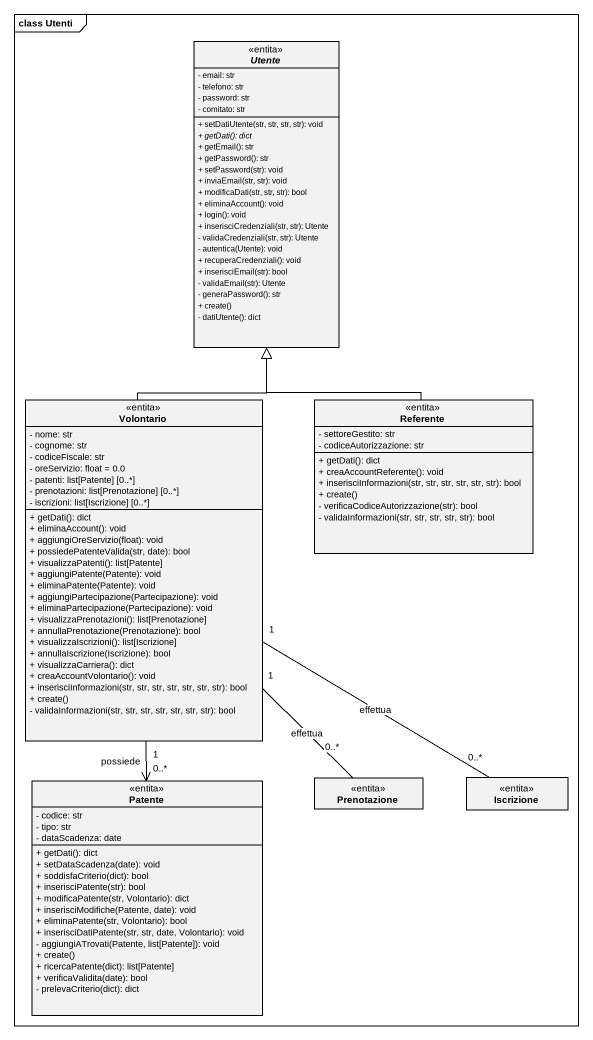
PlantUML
@startuml
mainframe class Utenti
hide circle
hide empty members
skinparam classAttributeIconSize 0
abstract class Utente <<entita>> {
  - email: str
  - telefono: str
  - password: str
  - comitato: str
  + setDatiUtente(str, str, str, str): void
  {abstract} + getDati(): dict
  + getEmail(): str
  + getPassword(): str
  + setPassword(str): void
  + inviaEmail(str, str): void
  + modificaDati(str, str, str): bool
  + eliminaAccount(): void
  + login(): void
  + inserisciCredenziali(str, str): Utente
  - validaCredenziali(str, str): Utente
  - autentica(Utente): void
  + recuperaCredenziali(): void
  + inserisciEmail(str): bool
  - validaEmail(str): Utente
  - generaPassword(): str
  + create()
  - datiUtente(): dict
}
class Volontario <<entita>> {
  - nome: str
  - cognome: str
  - codiceFiscale: str
  - oreServizio: float = 0.0
  - patenti: list[Patente] [0..*]
  - prenotazioni: list[Prenotazione] [0..*]
  - iscrizioni: list[Iscrizione] [0..*]
  + getDati(): dict
  + eliminaAccount(): void
  + aggiungiOreServizio(float): void
  + possiedePatenteValida(str, date): bool
  + visualizzaPatenti(): list[Patente]
  + aggiungiPatente(Patente): void
  + eliminaPatente(Patente): void
  + aggiungiPartecipazione(Partecipazione): void
  + eliminaPartecipazione(Partecipazione): void
  + visualizzaPrenotazioni(): list[Prenotazione]
  + annullaPrenotazione(Prenotazione): bool
  + visualizzaIscrizioni(): list[Iscrizione]
  + annullaIscrizione(Iscrizione): bool
  + visualizzaCarriera(): dict
  + creaAccountVolontario(): void
  + inserisciInformazioni(str, str, str, str, str, str, str): bool
  + create()
  - validaInformazioni(str, str, str, str, str, str, str): bool
}
class Referente <<entita>> {
  - settoreGestito: str
  - codiceAutorizzazione: str
  + getDati(): dict
  + creaAccountReferente(): void
  + inserisciInformazioni(str, str, str, str, str, str): bool
  + create()
  - verificaCodiceAutorizzazione(str): bool
  - validaInformazioni(str, str, str, str, str): bool
}
class Patente <<entita>> {
  - codice: str
  - tipo: str
  - dataScadenza: date
  + getDati(): dict
  + setDataScadenza(date): void
  + soddisfaCriterio(dict): bool
  + inserisciPatente(str): bool
  + modificaPatente(str, Volontario): dict
  + inserisciModifiche(Patente, date): void
  + eliminaPatente(str, Volontario): bool
  + inserisciDatiPatente(str, str, date, Volontario): void
  - aggiungiATrovati(Patente, list[Patente]): void
  + create()
  + ricercaPatente(dict): list[Patente]
  + verificaValidita(date): bool
  - prelevaCriterio(dict): dict
}
class Prenotazione <<entita>>
class Iscrizione <<entita>>
Volontario -up-|> Utente
Volontario "1" --> "0..*" Patente : possiede
Volontario "1" -- "0..*" Prenotazione : effettua
Volontario "1" -right- "0..*" Iscrizione : effettua
Referente -up-|> Utente
@enduml
